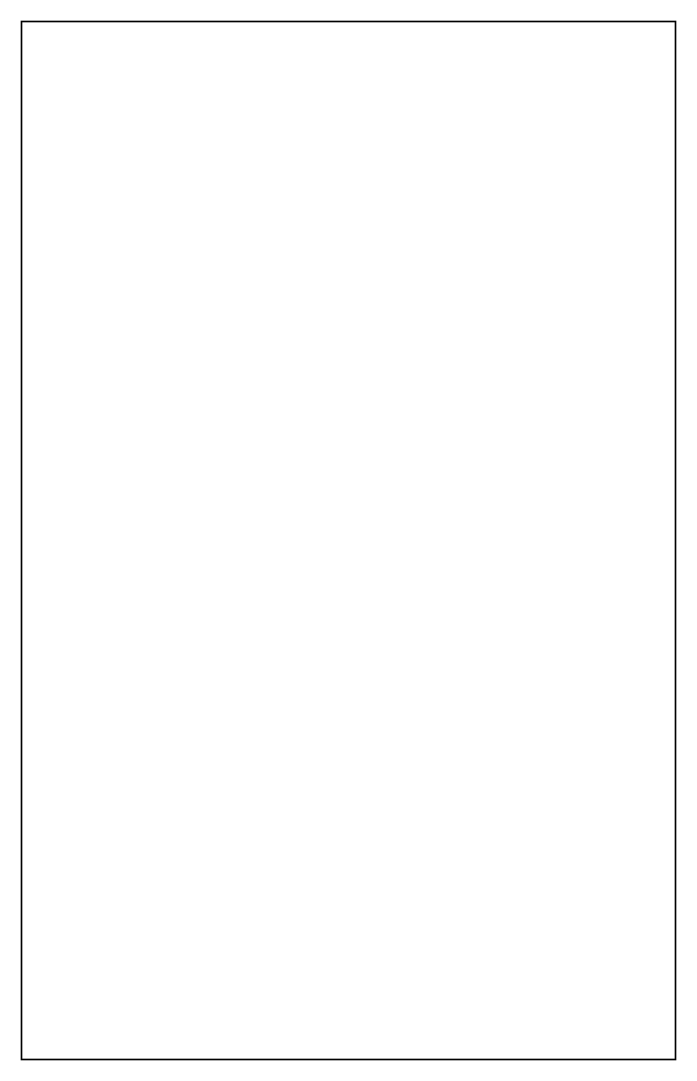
# Model space of a CAD drawing. Extents: x 0.39 to 2.7, y 0.39 to 4.05.
import ezdxf

# ---------------------------------------------------------------- set-up
doc = ezdxf.new("R2010")
doc.units = 0
doc.layers.add('_GBR', color=1, linetype='CONTINUOUS')

msp = doc.modelspace()

# ---------------------------------------------------------------- linework, layer by layer
at = {"layer": '_GBR', "const_width": 0.005512}
msp.add_lwpolyline([(0.393701, 4.043832), (2.692651, 4.043832), (2.692651, 0.393701), (0.393701, 0.393701), (0.393701, 4.043832)], dxfattribs=at)

doc.saveas('drawing.dxf')
